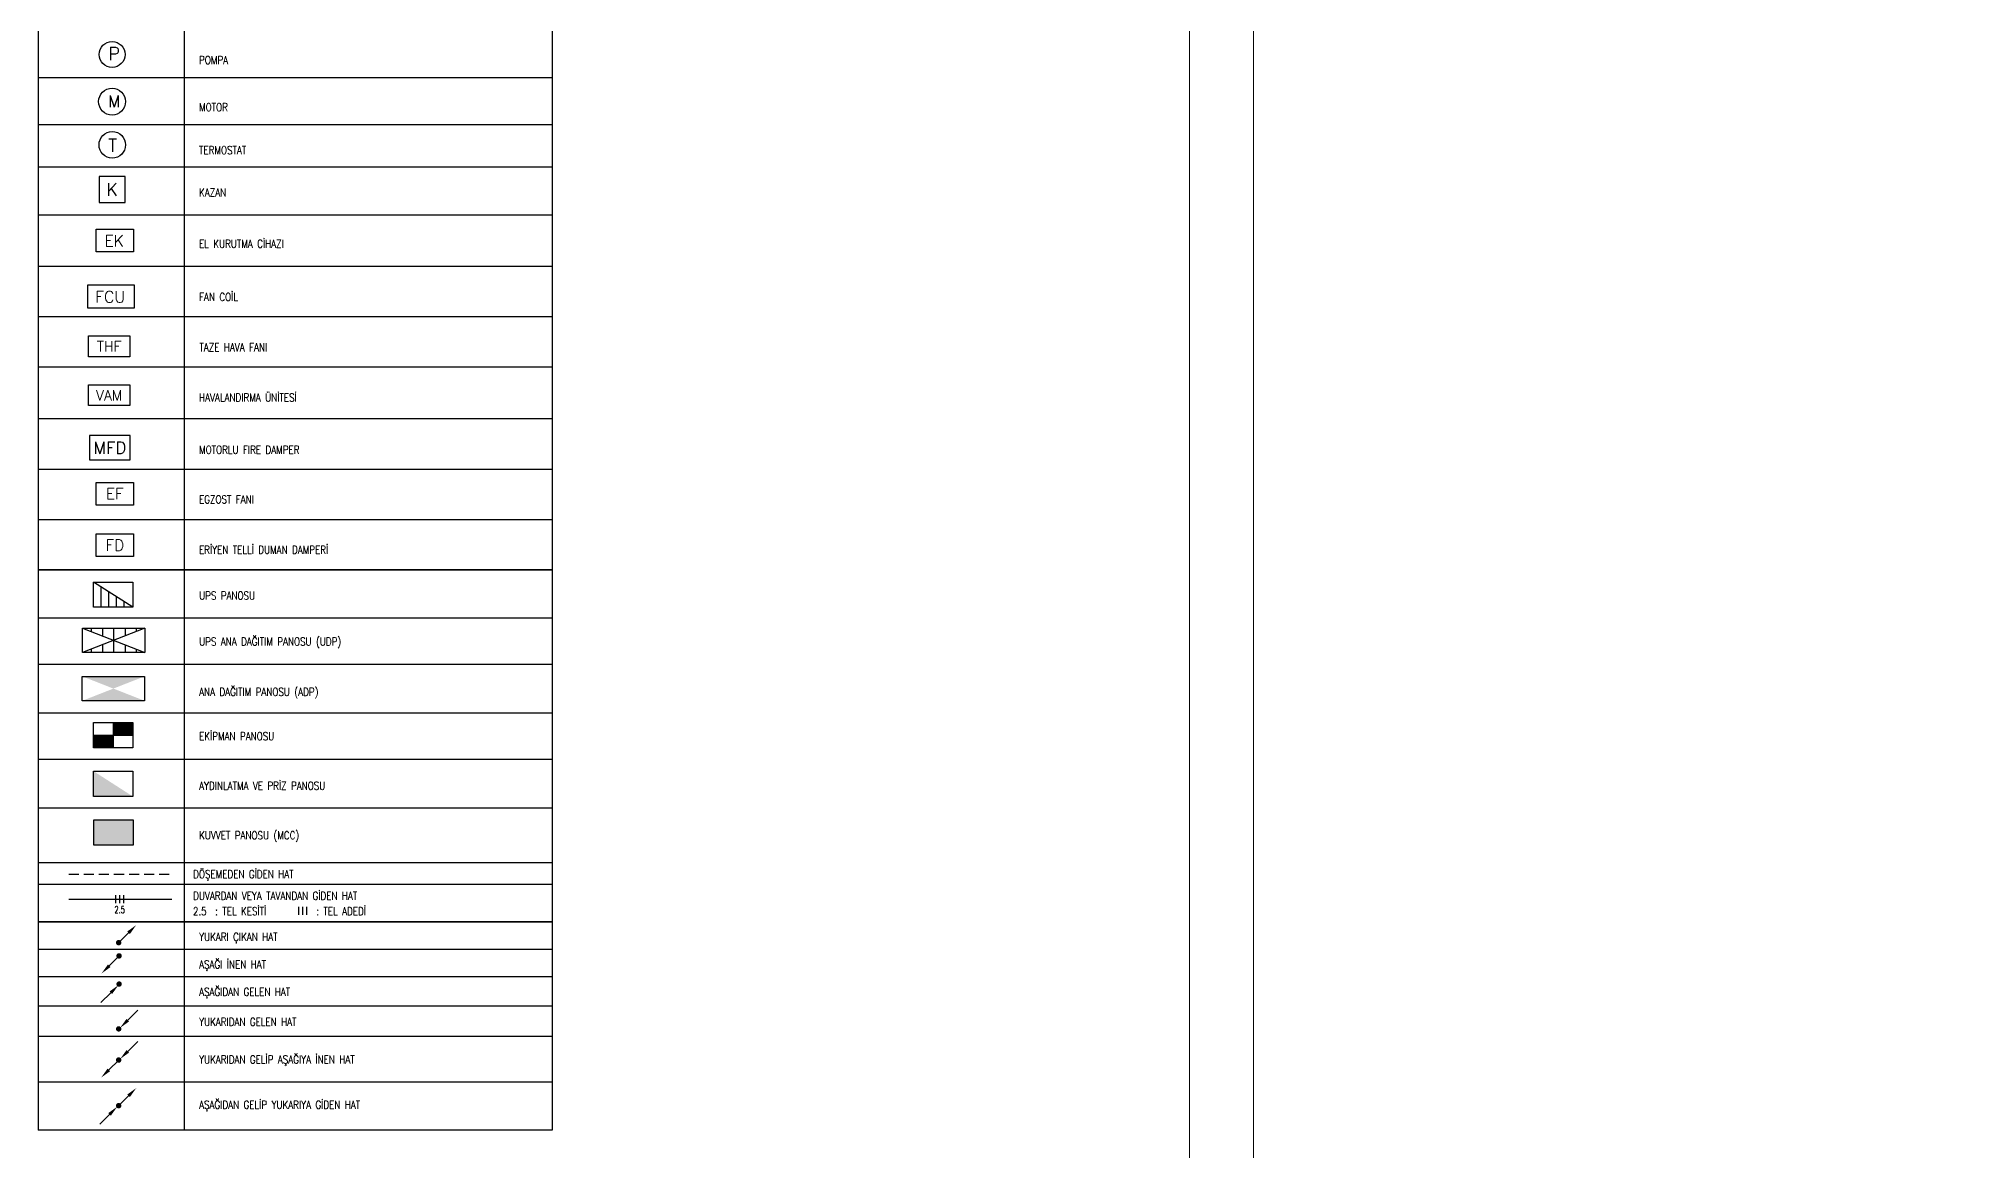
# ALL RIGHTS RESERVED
# Model space of a CAD drawing. Extents: x -9058 to 11890, y 0 to 6516.
# Drawn here: x -1439 to 951, y 1427 to 2817 of the extents above; entities that cross this region are included whole.
import ezdxf
from ezdxf.enums import TextEntityAlignment as Align

# ---------------------------------------------------------------- set-up
doc = ezdxf.new("R2010")
doc.units = 0
doc.header["$MEASUREMENT"] = 0
doc.linetypes.add('HIDDEN', pattern=[0.375, 0.25, -0.125])
for name, color, linetype, lineweight in [('40A', 9, 'Continuous', 9), ('E-ANA DAĞITIM PANOSU', 7, 'Continuous', 30), ('E-AYDINLATMA VE PRİZ PANOSU', 7, 'Continuous', 30), ('E-AŞAĞI İNEN HAT', 7, 'Continuous', 30), ('E-AŞAĞIDAN GELEN HAT', 7, 'Continuous', 30), ('E-AŞAĞIDAN GELİP YUKARIYA GİDEN HAT', 7, 'Continuous', 30), ('E-EGZOST FANI', 7, 'Continuous', 30), ('E-EKİPMAN PANOSU', 7, 'Continuous', 30), ('E-EL KURUTMA CİHAZI', 7, 'Continuous', 30), ('E-ERİYEN TELLİ DUMAN DAMPERİ', 7, 'Continuous', 30), ('E-FAN COİL', 7, 'Continuous', 30), ('E-HAVALANDIRMA ÜNİTESİ', 7, 'Continuous', 30), ('E-KABLO', 7, 'Continuous', 30), ('E-KAZAN', 7, 'Continuous', 30), ('E-KUVVET PANOSU (MCC)', 7, 'Continuous', 30), ('E-MOTOR', 7, 'Continuous', 30), ('E-MOTORLU FIRE DAMPER', 7, 'Continuous', 30), ('E-POMPA', 7, 'Continuous', 30), ('E-TAZE HAVA FANI', 7, 'Continuous', 30), ('E-TERMOSTAT', 7, 'Continuous', 30), ('E-UPS ANA DAĞITIM PANOSU', 7, 'Continuous', 30), ('E-UPS PANOSU', 7, 'Continuous', 30), ('E-YAZI', 7, 'Continuous', 30), ('E-YUKARI ÇIKAN HAT', 7, 'Continuous', 30), ('E-YUKARIDAN GELEN HAT', 7, 'Continuous', 30), ('E-YUKARIDAN GELİP AŞAĞIYA İNEN HAT', 7, 'Continuous', 30)]:
    doc.layers.add(name, color=color, linetype=linetype, lineweight=lineweight)
doc.styles.add('E-YAZI', font='txttw.shx')
doc.styles.add('ILGAZ', font='txttw.shx')

# ---------------------------------------------------------------- blocks, each defined once
blk = doc.blocks.new('100_POMPA')
at = {"layer": 'E-POMPA', "color": 4}
blk.add_circle((0, 0), 1.8, dxfattribs=at)
at = {"layer": 'E-POMPA', "color": 3, "style": 'E-YAZI'}
blk.add_text('P', height=1.8, dxfattribs=at).set_placement((-0.53, -0.8))
blk = doc.blocks.new('100_MOTOR')
at = {"layer": 'E-MOTOR', "color": 4}
blk.add_circle((0, 0), 1.87, dxfattribs=at)
at = {"layer": 'E-MOTOR', "color": 3, "linetype": 'Continuous', "style": 'ILGAZ'}
blk.add_text('M', height=1.62, dxfattribs=at).set_placement((-0.55, -0.78))
blk = doc.blocks.new('100_TERMOSTAT')
at = {"layer": 'E-TERMOSTAT', "color": 4, "linetype": 'Continuous'}
blk.add_circle((0, 0), 1.84, dxfattribs=at)
at = {"layer": 'E-TERMOSTAT', "color": 3, "linetype": 'Continuous', "style": 'E-YAZI'}
blk.add_text('T', height=1.8, dxfattribs=at).set_placement((-0.57, -0.95))
blk = doc.blocks.new('100_KAZAN')
at = {"layer": 'E-KAZAN', "color": 4}
blk.add_lwpolyline([(-1.8, 1.8), (-1.8, -1.8), (1.8, -1.8), (1.8, 1.8)], close=True, dxfattribs=at)
at = {"layer": 'E-KAZAN', "color": 3, "style": 'E-YAZI'}
blk.add_text('K', height=1.8, dxfattribs=at).set_placement((0, 0), align=Align.MIDDLE_CENTER)
blk = doc.blocks.new('100_EL KURUTMA CİHAZI')
at = {"layer": 'E-EL KURUTMA CİHAZI', "color": 4}
for p, q in [((-2.35, 2.83), (2.35, 2.83)), ((-2.35, 0), (-2.35, 2.83)), ((2.35, 2.83), (2.35, 0)), ((2.35, 0), (-2.35, 0))]:
    blk.add_line(p, q, dxfattribs=at)
at = {"layer": 'E-EL KURUTMA CİHAZI', "color": 3, "style": 'E-YAZI'}
blk.add_text('EK', height=1.4, dxfattribs=at).set_placement((-1.28, 0.68))
blk = doc.blocks.new('100_FAN COİL')
at = {"layer": 'E-FAN COİL', "color": 4}
blk.add_lwpolyline([(-3.62, 0), (-3.62, 3.65), (3.62, 3.65), (3.62, 0)], close=True, dxfattribs=at)
at = {"layer": 'E-FAN COİL', "color": 3, "style": 'E-YAZI'}
blk.add_text('FCU', height=1.8, dxfattribs=at).set_placement((-2.5, 0.87))
blk = doc.blocks.new('100_TAZE HAVA FANI')
at = {"layer": 'E-TAZE HAVA FANI', "color": 4}
blk.add_lwpolyline([(-3.22, 0), (-3.22, 3.25), (3.22, 3.25), (3.22, 0)], close=True, dxfattribs=at)
at = {"layer": 'E-TAZE HAVA FANI', "color": 3, "style": 'E-YAZI'}
blk.add_text('THF', height=1.6, dxfattribs=at).set_placement((0, 1.62), align=Align.MIDDLE_CENTER)
blk = doc.blocks.new('100_HAVALANDIRMA ÜNİTESİ')
at = {"layer": 'E-HAVALANDIRMA ÜNİTESİ', "color": 4}
for p, q in [((-3.22, 0), (-3.22, 3.25)), ((-3.22, 3.25), (3.22, 3.25)), ((3.22, 3.25), (3.22, 0)), ((3.22, 0), (-3.22, 0))]:
    blk.add_line(p, q, dxfattribs=at)
at = {"layer": 'E-HAVALANDIRMA ÜNİTESİ', "color": 3, "style": 'E-YAZI'}
blk.add_text('VAM', height=1.6, dxfattribs=at).set_placement((0, 1.62), align=Align.MIDDLE_CENTER)
blk = doc.blocks.new('100_MOTORLU FIRE DAMPER')
at = {"layer": 'E-MOTORLU FIRE DAMPER', "color": 4}
blk.add_lwpolyline([(-2.53, 0), (2.53, 0), (2.53, 3.05), (-2.53, 3.05)], close=True, dxfattribs=at)
at = {"layer": 'E-MOTORLU FIRE DAMPER', "color": 3, "style": 'E-YAZI'}
blk.add_text('MFD', height=1.505, dxfattribs=at).set_placement((0, 1.53), align=Align.MIDDLE_CENTER)
blk = doc.blocks.new('100_EGZOST FANI')
at = {"layer": 'E-EGZOST FANI', "color": 4}
for p, q in [((-2.35, 2.83), (2.35, 2.83)), ((-2.35, 0), (-2.35, 2.83)), ((2.35, 2.83), (2.35, 0)), ((2.35, 0), (-2.35, 0))]:
    blk.add_line(p, q, dxfattribs=at)
at = {"layer": 'E-EGZOST FANI', "color": 3, "style": 'E-YAZI'}
blk.add_text('EF', height=1.4, dxfattribs=at).set_placement((0, 1.42), align=Align.MIDDLE_CENTER)
blk = doc.blocks.new('100_ERİYEN TELLİ DUMAN DAMPERİ')
at = {"layer": 'E-ERİYEN TELLİ DUMAN DAMPERİ', "color": 4}
blk.add_lwpolyline([(-2.35, 2.83), (2.35, 2.83), (2.35, 0), (-2.35, 0)], close=True, dxfattribs=at)
at = {"layer": 'E-ERİYEN TELLİ DUMAN DAMPERİ', "color": 3, "style": 'E-YAZI'}
blk.add_text('FD', height=1.4, dxfattribs=at).set_placement((0, 1.42), align=Align.MIDDLE_CENTER)
blk = doc.blocks.new('100_UPS PANOSU')
at = {"layer": 'E-UPS PANOSU', "color": 4}
for p, q in [((-38.4, 49.4), (38.4, 49.4)), ((-38.4, 0), (-38.4, 49.4)), ((38.4, 0), (-38.4, 49.4)), ((-23.4, 0), (-23.4, 39.7)), ((38.4, 49.4), (38.4, 0)), ((38.4, 0), (-38.4, 0)), ((-8.4, 0), (-8.4, 30.1)), ((6.6, 0), (6.6, 20.4)), ((21.6, 0), (21.6, 10.8))]:
    blk.add_line(p, q, dxfattribs=at)
blk = doc.blocks.new('100_UPS ANA DAĞITIM PANOSU')
at = {"layer": 'E-UPS ANA DAĞITIM PANOSU', "color": 4}
for p, q in [((-4.87, 1.91), (4.87, 1.91)), ((-4.87, -1.91), (-4.87, 1.91)), ((-4.87, 1.91), (4.87, -1.91)), ((4.87, 1.91), (-4.87, -1.91)), ((-3.52, 1.91), (-3.52, 1.38)), ((-1.76, 1.91), (-1.76, 0.69)), ((0, -1.91), (0, 1.91)), ((1.76, 1.91), (1.76, 0.69)), ((3.52, 1.91), (3.52, 1.38)), ((4.87, 1.91), (4.87, -1.91)), ((4.87, -1.91), (-4.87, -1.91)), ((-3.52, -1.38), (-3.52, -1.91)), ((-1.76, -0.69), (-1.76, -1.91)), ((1.76, -0.69), (1.76, -1.91)), ((3.52, -1.38), (3.52, -1.91))]:
    blk.add_line(p, q, dxfattribs=at)
blk = doc.blocks.new('100_ANA DAĞITIM PANOSU')
at = {"layer": 'E-ANA DAĞITIM PANOSU', "color": 4}
for p, q in [((-4.87, 1.91), (4.87, 1.91)), ((-4.87, -1.91), (-4.87, 1.91)), ((4.87, 1.91), (4.87, -1.91)), ((4.87, -1.91), (-4.87, -1.91))]:
    blk.add_line(p, q, dxfattribs=at)
blk.add_solid([(-4.87, 1.91), (4.87, 1.91), (4.87, -1.91), (-4.87, -1.91)], dxfattribs=at)
blk = doc.blocks.new('100_EKİPMAN PANOSU')
at = {"layer": 'E-EKİPMAN PANOSU', "color": 4}
for p, q in [((-3.07, 3.95), (3.07, 3.95)), ((-3.07, 0), (-3.07, 3.95)), ((0, 3.95), (0, 0)), ((3.07, 3.95), (3.07, 0)), ((-3.07, 1.97), (3.07, 1.97)), ((3.07, 0), (-3.07, 0))]:
    blk.add_line(p, q, dxfattribs=at)
for points in [[(0, 3.95), (3.07, 3.95), (0, 1.97), (3.07, 1.97)], [(-3.07, 1.97), (0, 1.97), (-3.07, 0), (0, 0)]]:
    blk.add_solid(points, dxfattribs=at)
blk = doc.blocks.new('100_AYDINLATMA VE PRİZ PANOSU')
at = {"layer": 'E-AYDINLATMA VE PRİZ PANOSU', "color": 4}
for p, q in [((-3.07, 3.95), (3.07, 3.95)), ((-3.07, 0), (-3.07, 3.95)), ((3.07, 3.95), (3.07, 0)), ((3.07, 0), (-3.07, 0))]:
    blk.add_line(p, q, dxfattribs=at)
blk.add_solid([(3.07, 0), (-3.07, 0), (-3.07, 3.95)], dxfattribs=at)
blk = doc.blocks.new('100_KUVVET PANOSU (MCC)')
at = {"layer": 'E-KUVVET PANOSU (MCC)', "color": 4}
for p, q in [((-3.07, 3.95), (3.07, 3.95)), ((-3.07, 0), (-3.07, 3.95)), ((3.07, 3.95), (3.07, 0)), ((3.07, 0), (-3.07, 0))]:
    blk.add_line(p, q, dxfattribs=at)
blk.add_solid([(-3.07, 3.95), (3.07, 3.95), (-3.07, 0), (3.07, 0)], dxfattribs=at)
blk = doc.blocks.new('100_YUKARI ÇIKAN HAT')
at = {"layer": 'E-YUKARI ÇIKAN HAT', "color": 3, "linetype": 'Continuous'}
blk.add_line((2.47, 2.47), (0, 0), dxfattribs=at)
at = {"layer": 'E-YUKARI ÇIKAN HAT', "color": 4, "linetype": 'Continuous', "const_width": 0.675}
blk.add_lwpolyline([(-0.34, 0, 1), (0.34, 0, 1)], format="xyb", close=True, dxfattribs=at)
at = {"layer": 'E-YUKARI ÇIKAN HAT', "color": 3, "linetype": 'Continuous'}
blk.add_solid([(2.15, 2.79), (2.79, 2.15), (4.38, 4.38)], dxfattribs=at)
blk = doc.blocks.new('100_AŞAĞI İNEN HAT')
at = {"layer": 'E-AŞAĞI İNEN HAT', "color": 3, "linetype": 'Continuous'}
blk.add_line((-2.47, -2.47), (0, 0), dxfattribs=at)
at = {"layer": 'E-AŞAĞI İNEN HAT', "color": 4, "linetype": 'Continuous', "const_width": 0.675}
blk.add_lwpolyline([(-0.34, 0, 1), (0.34, 0, 1)], format="xyb", close=True, dxfattribs=at)
at = {"layer": 'E-AŞAĞI İNEN HAT', "color": 3, "linetype": 'Continuous'}
blk.add_solid([(-2.15, -2.79), (-2.79, -2.15), (-4.38, -4.38)], dxfattribs=at)
blk = doc.blocks.new('100_AŞAĞIDAN GELEN HAT')
at = {"layer": 'E-AŞAĞIDAN GELEN HAT', "color": 3, "linetype": 'Continuous'}
blk.add_line((-2.07, -2.17), (-4.55, -4.64), dxfattribs=at)
at = {"layer": 'E-AŞAĞIDAN GELEN HAT', "color": 4, "linetype": 'Continuous', "const_width": 0.675}
blk.add_lwpolyline([(-0.34, 0, 1), (0.34, 0, 1)], format="xyb", close=True, dxfattribs=at)
at = {"layer": 'E-AŞAĞIDAN GELEN HAT', "color": 3, "linetype": 'Continuous'}
blk.add_solid([(-2.39, -1.85), (-1.76, -2.49), (-0.16, -0.26)], dxfattribs=at)
blk = doc.blocks.new('100_YUKARIDAN GELEN HAT')
at = {"layer": 'E-YUKARIDAN GELEN HAT', "color": 3, "linetype": 'Continuous'}
blk.add_line((2.28, 2.17), (4.75, 4.65), dxfattribs=at)
at = {"layer": 'E-YUKARIDAN GELEN HAT', "color": 4, "linetype": 'Continuous', "const_width": 0.675}
blk.add_lwpolyline([(-0.34, 0, 1), (0.34, 0, 1)], format="xyb", close=True, dxfattribs=at)
at = {"layer": 'E-YUKARIDAN GELEN HAT', "color": 3, "linetype": 'Continuous'}
blk.add_solid([(2.59, 1.86), (1.96, 2.49), (0.37, 0.27)], dxfattribs=at)
blk = doc.blocks.new('100_YUKARIDAN GELİP AŞAĞIYA İNEN HAT')
at = {"layer": 'E-YUKARIDAN GELİP AŞAĞIYA İNEN HAT', "color": 3, "linetype": 'Continuous'}
for p, q in [((2.28, 2.17), (4.75, 4.65)), ((-2.47, -2.47), (0, 0))]:
    blk.add_line(p, q, dxfattribs=at)
at = {"layer": 'E-YUKARIDAN GELİP AŞAĞIYA İNEN HAT', "color": 4, "linetype": 'Continuous', "const_width": 0.675}
blk.add_lwpolyline([(-0.34, 0, 1), (0.34, 0, 1)], format="xyb", close=True, dxfattribs=at)
at = {"layer": 'E-YUKARIDAN GELİP AŞAĞIYA İNEN HAT', "color": 3, "linetype": 'Continuous'}
for points in [[(2.59, 1.86), (1.96, 2.49), (0.37, 0.27)], [(-2.15, -2.79), (-2.79, -2.15), (-4.38, -4.38)]]:
    blk.add_solid(points, dxfattribs=at)
blk = doc.blocks.new('100_AŞAĞIDAN GELİP YUKARIYA GİDEN HAT')
at = {"layer": 'E-AŞAĞIDAN GELİP YUKARIYA GİDEN HAT', "color": 3, "linetype": 'Continuous'}
for p, q in [((2.47, 2.47), (0, 0)), ((-2.28, -2.17), (-4.75, -4.65))]:
    blk.add_line(p, q, dxfattribs=at)
at = {"layer": 'E-AŞAĞIDAN GELİP YUKARIYA GİDEN HAT', "color": 4, "linetype": 'Continuous', "const_width": 0.675}
blk.add_lwpolyline([(0.34, 0, 1), (-0.34, 0, 1)], format="xyb", close=True, dxfattribs=at)
at = {"layer": 'E-AŞAĞIDAN GELİP YUKARIYA GİDEN HAT', "color": 3, "linetype": 'Continuous'}
for points in [[(2.15, 2.79), (2.79, 2.15), (4.38, 4.38)], [(-2.59, -1.86), (-1.96, -2.49), (-0.37, -0.27)]]:
    blk.add_solid(points, dxfattribs=at)

msp = doc.modelspace()

# ---------------------------------------------------------------- linework, layer by layer
at = {"layer": '40A'}
for points in [[(5945, 4205), (0, 4205), (0, 0), (5945, 0)], [(5405.06, 80), (80, 80), (80, 4125), (5405.06, 4125)]]:
    msp.add_lwpolyline(points, close=True, dxfattribs=at)
at = {"layer": 'E-KABLO', "color": 6, "linetype": 'HIDDEN', "ltscale": 50}
msp.add_line((-1400.13, 1772.77), (-1271.55, 1772.77), dxfattribs=at)
at = {"layer": 'E-KABLO', "color": 7}
for p, q in [((-1342.15, 1746.39), (-1342.15, 1736.39)), ((-1337.15, 1746.39), (-1337.15, 1736.39)), ((-1332.15, 1746.39), (-1332.15, 1736.39))]:
    msp.add_line(p, q, dxfattribs=at)
at = {"layer": 'E-KABLO', "color": 6}
msp.add_line((-1400.13, 1741.39), (-1271.55, 1741.39), dxfattribs=at)
at = {"layer": 'E-YAZI', "color": 4}
for p, q in [((-1438.53, 4093.44), (-1438.53, 1452.72)), ((-796.2, 4093.44), (-796.2, 1452.72)), ((-796.2, 1452.72), (-1438.53, 1452.72))]:
    msp.add_line(p, q, dxfattribs=at)
at = {"layer": 'E-YAZI', "color": 7}
for p, q in [((-1256.27, 4034.36), (-1256.27, 1452.72)), ((-796.2, 2767.58), (-1438.53, 2767.58)), ((-796.2, 2708.72), (-1438.53, 2708.72)), ((-796.2, 2656.02), (-1438.53, 2656.02)), ((-1438.53, 2596.48), (-796.2, 2596.48)), ((-796.2, 2341.5), (-1438.53, 2341.5)), ((-796.2, 2152.83), (-1438.53, 2152.83)), ((-796.2, 2092.34), (-1438.53, 2092.34)), ((-796.2, 2034.75), (-1438.53, 2034.75)), ((-796.2, 1974), (-1438.53, 1974)), ((-796.2, 1974), (-1438.53, 1974)), ((-796.2, 1916.16), (-1438.53, 1916.16)), ((-796.2, 1855.07), (-1438.53, 1855.07)), ((-796.2, 1786.94), (-1438.53, 1786.94)), ((-796.2, 1759.62), (-1438.53, 1759.62)), ((-1113.43, 1731.8), (-1113.43, 1721.8)), ((-1108.43, 1731.8), (-1108.43, 1721.8)), ((-1103.43, 1731.8), (-1103.43, 1721.8)), ((-796.2, 1713.25), (-1438.53, 1713.25)), ((-796.2, 1678.76), (-1438.53, 1678.76)), ((-796.2, 1644.27), (-1438.53, 1644.27)), ((-796.2, 1607.91), (-1438.53, 1607.91)), ((-796.2, 1570.01), (-1438.53, 1570.01)), ((-796.2, 1513.05), (-1438.53, 1513.05))]:
    msp.add_line(p, q, dxfattribs=at)
at = {"layer": 'E-YAZI', "color": 7, "linetype": 'Continuous'}
for p, q in [((-1438.53, 2532.32), (-796.2, 2532.32)), ((-1438.53, 2469.43), (-796.2, 2469.43)), ((-1438.53, 2406.54), (-796.2, 2406.54)), ((-1438.53, 2278.61), (-796.2, 2278.61)), ((-1438.53, 2215.72), (-796.2, 2215.72)), ((-1438.53, 2152.83), (-796.2, 2152.83)), ((-1438.53, 2152.83), (-796.2, 2152.83)), ((-1438.53, 1713.25), (-796.2, 1713.25))]:
    msp.add_line(p, q, dxfattribs=at)

# ---------------------------------------------------------------- block references
at = {"layer": 'E-ANA DAĞITIM PANOSU', "xscale": 8, "yscale": 8, "zscale": 8}
msp.add_blockref('100_ANA DAĞITIM PANOSU', (-1344.63, 2004.56), dxfattribs=at)
at = {"layer": 'E-AYDINLATMA VE PRİZ PANOSU', "xscale": 8, "yscale": 8, "zscale": 8}
msp.add_blockref('100_AYDINLATMA VE PRİZ PANOSU', (-1344.93, 1869.81), dxfattribs=at)
at = {"layer": 'E-AŞAĞI İNEN HAT', "xscale": 5, "yscale": 5, "zscale": 5}
msp.add_blockref('100_AŞAĞI İNEN HAT', (-1337.49, 1670.63), dxfattribs=at)
at = {"layer": 'E-AŞAĞIDAN GELEN HAT', "xscale": 5, "yscale": 5, "zscale": 5}
msp.add_blockref('100_AŞAĞIDAN GELEN HAT', (-1337.49, 1635.42), dxfattribs=at)
at = {"layer": 'E-AŞAĞIDAN GELİP YUKARIYA GİDEN HAT', "xscale": 5, "yscale": 5, "zscale": 5}
msp.add_blockref('100_AŞAĞIDAN GELİP YUKARIYA GİDEN HAT', (-1338.02, 1483.52), dxfattribs=at)
at = {"layer": 'E-EGZOST FANI', "xscale": 10, "yscale": 10, "zscale": 10}
msp.add_blockref('100_EGZOST FANI', (-1342.83, 2233.78), dxfattribs=at)
at = {"layer": 'E-EKİPMAN PANOSU', "xscale": 8, "yscale": 8, "zscale": 8}
msp.add_blockref('100_EKİPMAN PANOSU', (-1344.93, 1930.59), dxfattribs=at)
at = {"layer": 'E-EL KURUTMA CİHAZI', "xscale": 10, "yscale": 10, "zscale": 10}
msp.add_blockref('100_EL KURUTMA CİHAZI', (-1342.83, 2550.17), dxfattribs=at)
at = {"layer": 'E-ERİYEN TELLİ DUMAN DAMPERİ', "xscale": 10, "yscale": 10, "zscale": 10}
msp.add_blockref('100_ERİYEN TELLİ DUMAN DAMPERİ', (-1342.83, 2169.41), dxfattribs=at)
at = {"layer": 'E-FAN COİL', "xscale": 8, "yscale": 8, "zscale": 8}
msp.add_blockref('100_FAN COİL', (-1347.53, 2479.76), dxfattribs=at)
at = {"layer": 'E-HAVALANDIRMA ÜNİTESİ', "xscale": 8, "yscale": 8, "zscale": 8}
msp.add_blockref('100_HAVALANDIRMA ÜNİTESİ', (-1349.9, 2358.04), dxfattribs=at)
at = {"layer": 'E-KAZAN', "xscale": 9, "yscale": 9, "zscale": 9}
msp.add_blockref('100_KAZAN', (-1346.27, 2628.06), dxfattribs=at)
at = {"layer": 'E-KUVVET PANOSU (MCC)', "xscale": 8, "yscale": 8, "zscale": 8}
msp.add_blockref('100_KUVVET PANOSU (MCC)', (-1344.5, 1808.97), dxfattribs=at)
at = {"layer": 'E-MOTOR', "xscale": 9, "yscale": 9, "zscale": 9}
for name, p in [('100_MOTOR', (-1346.27, 2737.85)), ('100_TERMOSTAT', (-1346, 2683.83))]:
    msp.add_blockref(name, p, dxfattribs=at)
at = {"layer": 'E-MOTORLU FIRE DAMPER', "xscale": 10, "yscale": 10, "zscale": 10}
msp.add_blockref('100_MOTORLU FIRE DAMPER', (-1349.05, 2290.16), dxfattribs=at)
at = {"layer": 'E-POMPA', "xscale": 9, "yscale": 9, "zscale": 9}
msp.add_blockref('100_POMPA', (-1346.27, 2796.71), dxfattribs=at)
at = {"layer": 'E-TAZE HAVA FANI', "xscale": 8, "yscale": 8, "zscale": 8}
msp.add_blockref('100_TAZE HAVA FANI', (-1349.9, 2419.08), dxfattribs=at)
at = {"layer": 'E-UPS ANA DAĞITIM PANOSU', "xscale": 8, "yscale": 8, "zscale": 8}
msp.add_blockref('100_UPS ANA DAĞITIM PANOSU', (-1344.15, 2064.84), dxfattribs=at)
at = {"layer": 'E-UPS PANOSU', "xscale": 0.6400002083427264, "yscale": 0.6400002083427264, "zscale": 0.6400002083427264}
msp.add_blockref('100_UPS PANOSU', (-1344.93, 2106.07), dxfattribs=at)
at = {"layer": 'E-YUKARI ÇIKAN HAT', "xscale": 5, "yscale": 5, "zscale": 5}
msp.add_blockref('100_YUKARI ÇIKAN HAT', (-1338.02, 1687.19), dxfattribs=at)
at = {"layer": 'E-YUKARIDAN GELEN HAT', "xscale": 5, "yscale": 5, "zscale": 5}
msp.add_blockref('100_YUKARIDAN GELEN HAT', (-1338.02, 1579.42), dxfattribs=at)
at = {"layer": 'E-YUKARIDAN GELİP AŞAĞIYA İNEN HAT', "xscale": 5, "yscale": 5, "zscale": 5}
msp.add_blockref('100_YUKARIDAN GELİP AŞAĞIYA İNEN HAT', (-1338.02, 1540.48), dxfattribs=at)

# ---------------------------------------------------------------- texts
at = {"layer": 'E-KABLO', "color": 3, "linetype": 'Continuous', "style": 'E-YAZI', "width": 0.7}
msp.add_text('2.5', height=8.75, dxfattribs=at).set_placement((-1343.39, 1724.02))
at = {"layer": 'E-YAZI', "color": 3, "style": 'E-YAZI', "width": 0.8}
for s, p in [('POMPA', (-1237.6, 2784.72)), ('MOTOR', (-1237.6, 2725.86)), ('TERMOSTAT', (-1237.6, 2672.19)), ('KAZAN', (-1237.6, 2619.49)), ('EL KURUTMA CİHAZI', (-1237.64, 2555.25)), ('FAN COİL', (-1237.6, 2488.76)), ('TAZE HAVA FANI', (-1237.12, 2425.87)), ('HAVALANDIRMA ÜNİTESİ', (-1237.6, 2363.12)), ('MOTORLU FIRE DAMPER', (-1237.6, 2297.95)), ('EGZOST FANI', (-1237.64, 2235.95)), ('ERİYEN TELLİ DUMAN DAMPERİ', (-1237.64, 2173.06)), ('UPS PANOSU', (-1237.54, 2115.74)), ('UPS ANA DAĞITIM PANOSU (UDP)', (-1237.54, 2058.28)), ('ANA DAĞITIM PANOSU (ADP)', (-1237.54, 1995.42)), ('EKİPMAN PANOSU', (-1237.54, 1940.05)), ('AYDINLATMA VE PRİZ PANOSU', (-1237.54, 1878.17)), ('KUVVET PANOSU (MCC)', (-1237.54, 1816.25)), ('DÖŞEMEDEN GİDEN HAT', (-1244.94, 1767.73)), ('DUVARDAN VEYA TAVANDAN GİDEN HAT', (-1244.94, 1740.64)), ('2.5', (-1245.27, 1721.36)), (': TEL KESİTİ', (-1217.39, 1721.36)), (': TEL ADEDİ', (-1091.07, 1721.36)), ('YUKARI ÇIKAN HAT', (-1237.54, 1689.35)), ('AŞAĞI İNEN HAT', (-1237.54, 1654.93)), ('AŞAĞIDAN GELEN HAT', (-1237.54, 1620.65)), ('YUKARIDAN GELEN HAT', (-1237.54, 1583.12)), ('YUKARIDAN GELİP AŞAĞIYA İNEN HAT', (-1237.54, 1536.15)), ('AŞAĞIDAN GELİP YUKARIYA GİDEN HAT', (-1237.54, 1479.59))]:
    msp.add_text(s, height=10, dxfattribs=at).set_placement(p)

doc.saveas('drawing.dxf')
